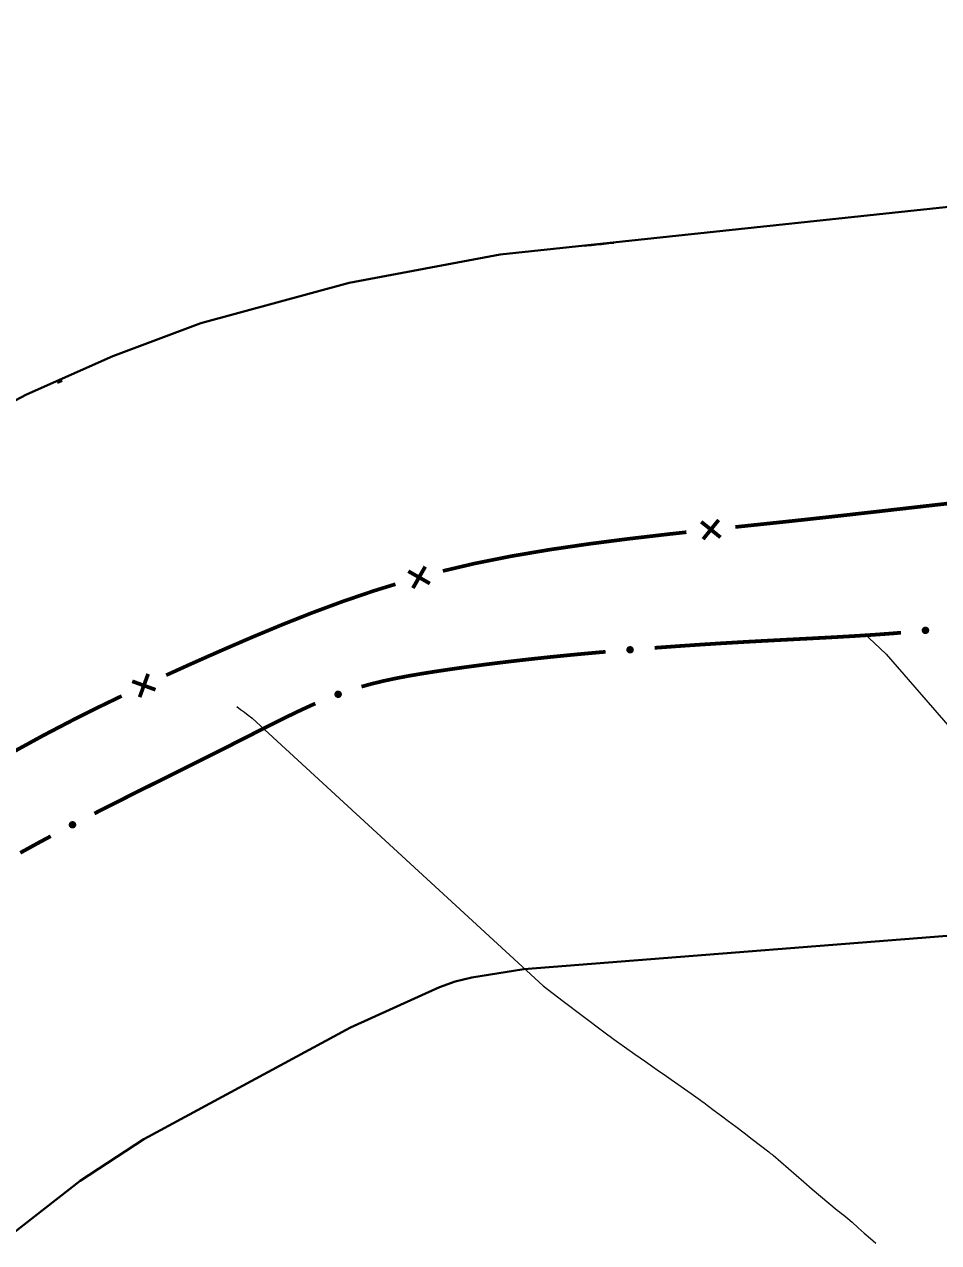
# Model space of a CAD drawing. Header units: inches. Extents: x 36473197 to 36486087, y 3899343 to 3911260.
# Drawn here: x 36483505.3 to 36483653.5, y 3903390.5 to 3903588 of the extents above; entities that cross this region are included whole.
import ezdxf

# ---------------------------------------------------------------- set-up
doc = ezdxf.new("R2010")
doc.units = ezdxf.units.IN
doc.header["$MEASUREMENT"] = 0
doc.layers.get('0').update_dxf_attribs({"lineweight": 0})
doc.layers.get('Defpoints').update_dxf_attribs({"lineweight": 0})
for name, color, linetype, lineweight, true_color in [('保护煤柱', 7, 'Continuous', 0, 0xff0042), ('断层上盘', 1, 'Continuous', 0, 0xff0000), ('断层下盘', 1, 'Continuous', 0, 0xff0000)]:
    doc.layers.add(name, color=color, linetype=linetype, lineweight=lineweight, true_color=true_color)
doc.layers.add('四盘区辅运巷', color=7, linetype='Continuous', lineweight=0)
doc.layers.add('等值线', color=7, linetype='Continuous', lineweight=0)
doc.styles.add('仿宋', font='simfang.ttf')
doc.linetypes.add('保护煤柱', pattern='A,0.0195,-0.001,[6,西北矿业高家堡煤矿2022年采掘接续图(2022.8.14).shx,S=1.015748031496063e-06,R=0,X=0,Y=0],0.0195', length=0.04)
doc.dimstyles.get("Standard").update_dxf_attribs({"dimtxt": 30, "dimasz": 20, "dimexe": 0.18, "dimexo": 0.0625, "dimgap": 0.09, "dimtad": 1, "dimdec": 0, "dimzin": 0, "dimdsep": 46, "dimtxsty": '仿宋', "dimcen": 0.09, "dimclrd": 150, "dimclre": 150, "dimadec": 0, "dimazin": 0, "dimtfac": 1, "dimtdec": 0, "dimtofl": 0, "dimtmove": 0, "dimatfit": 3, "dimfxl": 1, "dimtolj": 1, "dimtzin": 0, "dimlwd": 0, "dimarcsym": 0})

# ---------------------------------------------------------------- blocks, each defined once
blk = doc.blocks.new('lr_block_23')
at = {"color": 1, "true_color": 0xff0000, "const_width": 0.6}
for points in [[(518.6336989700794, 165.8860769900493), (518.2351857125759, 165.8516215672716), (517.8366724401712, 165.8171661449596), (517.4381591677666, 165.7827107221819), (517.0392419099808, 165.7533026314341), (516.6403218507767, 165.7239293404855), (516.2414017915726, 165.6945560495369), (515.8424817472696, 165.6651827585883), (515.4435616880655, 165.6358094681054), (515.0446416288614, 165.6064361771569), (514.6457215845585, 165.5770628862083), (514.2467746809125, 165.5480793612078), (513.8475941047072, 165.5224889926612), (513.448413528502, 165.4968986241147), (513.0492329522967, 165.4713082555681), (512.6500523760915, 165.4457178870216), (512.2508717998862, 165.4201275184751), (511.851691223681, 165.3945371499285), (511.4525106400251, 165.3689467823133), (511.0533300638199, 165.3433564137667), (510.6539972871542, 165.3202702337876), (510.2546557039022, 165.2973290691152), (509.8553141206503, 165.2743879044428), (509.4559725373983, 165.2514467393048), (509.0566309541464, 165.2285055746324), (508.6572893559933, 165.2055644090287), (508.2579477727413, 165.1826232443564), (507.8586061894894, 165.159682079684), (507.4592145159841, 165.1376451272517), (507.0597822219133, 165.1163414348848), (506.6603499352932, 165.0950377425179), (506.2609176486731, 165.0737340496853), (505.8614853620529, 165.0524303573184), (505.4620530754328, 165.0311266649514), (505.0626207813621, 165.0098229725845), (504.6631884947419, 164.9885192802176), (504.2637562081218, 164.9672155878507), (503.8642881214619, 164.9465946080163), (503.4648184031248, 164.9260045816191), (503.0653486922383, 164.9054145556875), (502.6658789813519, 164.8848245292902), (502.2664092704654, 164.8642345033586), (501.8669395595789, 164.8436444769613), (501.4674698486924, 164.8230544510297), (501.0680001303554, 164.8024644246325), (500.668531909585, 164.7818457260728), (500.2690699398518, 164.7611060249619), (499.8696079701185, 164.740366323851), (499.4701460003853, 164.7196266227402), (499.070684030652, 164.698886922095), (498.6712220609188, 164.6781472209841)], [(522.317179068923, 166.234103821218), (522.3350709378719, 166.1575278388336), (522.3722477406263, 166.0889575472102), (522.4263125136495, 166.0321684582159), (522.4928786680102, 165.9907323960215), (522.5675596222281, 165.9682211843319), (522.6461724936962, 165.9662170456722), (522.7227484732866, 165.9841089136899), (522.7913187667727, 166.0212857220322), (522.8481078594923, 166.0753504922614), (522.8895439207554, 166.1419166456908), (522.9120551273227, 166.2165976027027), (522.914059266448, 166.2952104732394), (522.8961673974991, 166.3717864556238), (522.8589905947447, 166.4403567472473), (522.8049258217216, 166.4971458362415), (522.7383596673608, 166.538581898436), (522.6636787131429, 166.5610931101255), (522.5850658416748, 166.5630972487852), (522.5084898620844, 166.5452053807676), (522.4399195685983, 166.5080285724252), (522.3831304758787, 166.4539638021961), (522.3416944146156, 166.3873976487666), (522.3191832080483, 166.3127166917548), (522.317179068923, 166.234103821218)], [(478.7106479406357, 163.4305755672976), (479.1094750165939, 163.4611855261028), (479.5084385424852, 163.4899606672116), (479.907405719161, 163.5186868663877), (480.3063728958368, 163.5474130660295), (480.705340065062, 163.5761392652057), (481.1043072417378, 163.6048654643819), (481.5032744184136, 163.633591663558), (481.9022415876389, 163.6623178627342), (482.3012087643147, 163.691044062376), (482.7001759409904, 163.7197702615522), (483.0992650687695, 163.746747105848), (483.4983589351177, 163.7736558620818), (483.8974528089166, 163.8005646192469), (484.2965466827154, 163.8274733764119), (484.6956405490637, 163.854382133577), (485.0947344228625, 163.8812908898108), (485.4938282966614, 163.9081996469758), (485.8929221630096, 163.9351084041409), (486.2920160368085, 163.962017161306), (486.6912126094103, 163.987350482028), (487.0904224812984, 164.0124795259908), (487.4896323680878, 164.0376085704193), (487.8888422548771, 164.0627376143821), (488.2880521416664, 164.0878666588105), (488.6872620284557, 164.1129957027733), (489.0864719003439, 164.1381247472018), (489.4856817871332, 164.1632537916303), (489.8848916739225, 164.1883828355931), (490.2841861397028, 164.2121189776808), (490.683503434062, 164.2354791052639), (491.0828207433224, 164.2588392323814), (491.4821380376816, 164.2821993599646), (491.8814553320408, 164.3055594870821), (492.2807726264, 164.3289196146652), (492.6800899356604, 164.3522797417827), (493.0794072300196, 164.3756398693658), (493.4787245243788, 164.3989999964833), (493.8781081587076, 164.4211846692488), (494.2775182873011, 164.4428997626528), (494.6769284233451, 164.4646148565225), (495.0763385593891, 164.4863299499266), (495.4757486879826, 164.5080450433306), (495.8751588240266, 164.5297601372004), (496.2745689600706, 164.5514752306044), (496.6739790886641, 164.5731903240085), (497.0733892247081, 164.5949054178782), (497.4728361517191, 164.6159281176515), (497.8722981214523, 164.6366678187624), (498.2717600911856, 164.6574075198732), (498.6712220609188, 164.6781472209841)], [(470.7366154491901, 162.7871863353066), (470.3381241410971, 162.7524777511135), (469.9396328479052, 162.7177691664547), (469.5411415547132, 162.6830605822615), (469.1426502615213, 162.6483519980684), (468.7441589534283, 162.6136434138753), (468.3458412438631, 162.5770061761141), (467.9475566074252, 162.5400015190244), (467.5492719635367, 162.5029968610033), (467.1509873196483, 162.4659922029823), (466.7527026832104, 162.4289875449613), (466.3544180393219, 162.3919828869402), (465.956133402884, 162.3549782289192), (465.5578487589955, 162.3179735708982), (465.1596946716309, 162.2796099679545), (464.7616495117545, 162.2401124825701), (464.3636043518782, 162.2006149962544), (463.9655591920018, 162.1611175108701), (463.5675140321255, 162.1216200254858), (463.1694688796997, 162.0821225391701), (462.7714237198234, 162.0426250537857), (462.373378559947, 162.0031275674701), (461.9754748791456, 161.9622497870587), (461.5776941776276, 161.9201723472215), (461.1799134761095, 161.87809490785), (460.7821327745914, 161.8360174684785), (460.3843520730734, 161.793940029107), (459.9865713566542, 161.7518625897355), (459.5887906551361, 161.709785150364), (459.191009953618, 161.6677077109925), (458.793464422226, 161.6234753904864), (458.395971685648, 161.5787593349814), (457.99847894907, 161.5340432794765), (457.600986212492, 161.4893272239715), (457.203493475914, 161.4446111684665), (456.8060007542372, 161.3998951129615), (456.4085080176592, 161.3551790574566), (456.0111374258995, 161.3094094805419), (455.6139581948519, 161.2619894328527), (455.2167789638042, 161.2145693851635), (454.8195997327566, 161.1671493374743), (454.4224205166101, 161.1197292893194), (454.0252412855625, 161.0723092416301), (453.6280620545149, 161.0248891939409), (453.230969324708, 160.9767655516043), (452.834131538868, 160.9265683013946), (452.4372937381268, 160.8763710516505), (452.0404559373856, 160.8261738014407), (451.6436181515455, 160.7759765516967), (451.2467803508043, 160.7257793014869), (450.8499425500631, 160.6755820517428)], [(474.4237086251378, 163.095819325652), (474.4400307759643, 163.0188934695907), (474.4757975563407, 162.9495772542432), (474.5286896899343, 162.891694420483), (474.594394557178, 162.8489057500847), (474.6685995385051, 162.8248720257543), (474.7471549883485, 162.8212606781162), (474.8240808472037, 162.837582831271), (474.8933970630169, 162.8733496074565), (474.9512798935175, 162.9262417387217), (474.9940685629845, 162.9919466068968), (475.0181022882462, 163.0661515938118), (475.0217136368155, 163.1447070403956), (475.0053914859891, 163.2216328964569), (474.9696247056127, 163.2909491118044), (474.9167325720191, 163.3488319455646), (474.8510277047753, 163.3916206159629), (474.7768227234483, 163.4156543402933), (474.6982672736049, 163.4192656879313), (474.6213414147496, 163.4029435347766), (474.5520251989365, 163.3671767585911), (474.4941423684359, 163.3142846273258), (474.4513536989689, 163.2485797591507), (474.4273199737072, 163.1743747722358), (474.4237086251378, 163.095819325652)], [(431.1836485266685, 157.1388947726227), (431.5690479129553, 157.245980352629), (431.9544472843409, 157.3530659326352), (432.3398466557264, 157.4601515126415), (432.7253440022469, 157.5668612704612), (433.1139768511057, 157.6615423406474), (433.5026096999645, 157.7562234117649), (433.8912425637245, 157.8509044819511), (434.2798754125834, 157.9455855530687), (434.6685082614422, 158.0402666241862), (435.0595514476299, 158.1244167485274), (435.4506769478321, 158.208207195159), (435.8418024629354, 158.2919976417907), (436.2329279631376, 158.3757880884223), (436.6240534633398, 158.4595785350539), (437.0166926905513, 158.5358812706545), (437.409651838243, 158.6106014638208), (437.8026109859347, 158.6853216574527), (438.1955701336265, 158.7600418510847), (438.5885292813182, 158.834762044251), (438.9821952953935, 158.905573269818), (439.376436650753, 158.9732027943246), (439.7706780061126, 159.0408323188312), (440.1649193614721, 159.1084618433379), (440.5591607168317, 159.1760913678445), (440.9534786343575, 159.2432566098869), (441.3485597670078, 159.3057938669808), (441.743640884757, 159.3683311240748), (442.1387220025063, 159.4308683811687), (442.5338031202555, 159.493405637797), (442.9288842529058, 159.5559428948909), (443.3241752237082, 159.6171156759374), (443.7197897359729, 159.6761847650632), (444.1154042482376, 159.7352538546547), (444.5110187530518, 159.7943229437806), (444.9066332653165, 159.8533920333721), (445.3022477775812, 159.9124611224979), (445.6980470865965, 159.9702589116059), (446.0941063016653, 160.0262687453069), (446.4901655167341, 160.0822785780765), (446.8862247169018, 160.1382884117775), (447.2822839319706, 160.1942982454784), (447.6783431470394, 160.2503080791794), (448.0744628161192, 160.3058785879984), (448.4709284156561, 160.3589354674332), (448.8673940002918, 160.4119923464023), (449.2638595998287, 160.465049225837), (449.6603251993656, 160.5181061048061), (450.0567907840014, 160.5711629842408), (450.4532563835382, 160.6242198632099), (450.8499425500631, 160.6755820517428)], [(427.1011049747467, 155.7925980892032), (427.1367722079158, 155.722513507586), (427.1892535090446, 155.6648098416626), (427.2553193643689, 155.6225806693546), (427.3298569172621, 155.5982464756817), (427.4077533185482, 155.594227747526), (427.4845688119531, 155.6110616358928), (427.5546533986926, 155.6467288676649), (427.6123570650816, 155.6992101687938), (427.6545862331986, 155.7652760217898), (427.6789204329252, 155.8398135765456), (427.6829391568899, 155.9177099810913), (427.6661052703857, 155.9945254754275), (427.6304380372167, 156.0646100570448), (427.5779567360878, 156.1223137229681), (427.5118908807635, 156.1645428952761), (427.4373533278704, 156.1888770889491), (427.3594569265842, 156.1928958171047), (427.2826414331794, 156.1760619287379), (427.2125568464398, 156.1403946969658), (427.1548531800508, 156.0879133958369), (427.1126240119338, 156.021847542841), (427.0882898122072, 155.9473099880852), (427.0842710882425, 155.8694135835394), (427.1011049747467, 155.7925980892032)], [(423.6779062598944, 154.3901380226016), (423.3112091869116, 154.2303467192687), (422.94451212883, 154.0705554154702), (422.5808776170015, 153.9039608640596), (422.2181344255805, 153.7353863213211), (421.8553912341595, 153.566811779514), (421.4926480427384, 153.3982372367755), (421.1299048513174, 153.2296626949683), (420.7671616598964, 153.0610881522298), (420.407077267766, 152.8869193391874), (420.0473016798496, 152.7121007801034), (419.6875261068344, 152.5372822210193), (419.327750518918, 152.3624636619352), (418.9679749310017, 152.1876451033168), (418.6081993430853, 152.0128265442327), (418.2496668770909, 151.8354853647761), (417.8918531313539, 151.6566856843419), (417.5340393930674, 151.4778860043734), (417.1762256473303, 151.2990863239393), (416.8184119090438, 151.1202866435051), (416.4605981633067, 150.9414869635366), (416.1027844250202, 150.7626872831024), (415.7459177672863, 150.582005825825), (415.3891378343105, 150.4011520734057), (415.0323579013348, 150.2202983209863), (414.6755779758096, 150.039444568567), (414.3187980428338, 149.8585908161476), (413.962018109858, 149.6777370637283), (413.6052381768823, 149.4968833113089), (413.2486194968224, 149.3157119615935), (412.8920792117715, 149.1343862195499), (412.5355389267206, 148.9530604775064), (412.1789986416698, 148.7717347354628), (411.8224583566189, 148.5904089934193), (411.465918071568, 148.4090832513757), (411.1093777865171, 148.2277575093322), (410.7528375014663, 148.0464317668229), (410.3959644809365, 147.86576206889), (410.039025247097, 147.685222920496), (409.6820860132575, 147.5046837716363), (409.325146779418, 147.3241446227767), (408.9682075455785, 147.1436054743826), (408.6112683191895, 146.963066325523), (408.25432908535, 146.7825271766633), (407.8973898515105, 146.6019880278036), (407.5402096882463, 146.4219276132062), (407.1825398281217, 146.2428402910009), (406.8248699679971, 146.0637529697269), (406.4672001004219, 145.8846656475216), (406.1095302402973, 145.7055783262476), (405.7518603801727, 145.5264910049736)], [(387.8701652288437, 136.568767296616), (388.2264101952314, 136.7506725792773), (388.582655146718, 136.9325778619386), (388.9389000982046, 137.1144831436686), (389.2951450496912, 137.2963884263299), (389.6513900160789, 137.4782937089913), (390.00837020576, 137.658749490045), (390.3655865043402, 137.8387398258783), (390.7228028029203, 138.0187301612459), (391.0800190865993, 138.1987204970792), (391.4372353851795, 138.3787108329125), (391.7944516688585, 138.5587011682801), (392.1516679674387, 138.7386915041134), (392.5088842511177, 138.918681839481), (392.8661005496979, 139.0986721753143), (393.2233168333769, 139.2786625111476), (393.5806876718998, 139.4583448241465), (393.9385216236115, 139.6371040442027), (394.2963555902243, 139.815863264259), (394.6541895419359, 139.9946224843152), (395.0120234936476, 140.1733817034401), (395.3698574602604, 140.3521409234963), (395.727691411972, 140.5309001435526), (396.0855253785849, 140.7096593636088), (396.4433593302965, 140.8884185827337), (396.8011932820082, 141.06717780279), (397.159027248621, 141.2459370228462), (397.5171023607254, 141.424212525133), (397.8752287626266, 141.6023851311766), (398.2333551645279, 141.7805577362888), (398.5914815664291, 141.9587303423323), (398.9496079832315, 142.1369029474445), (399.3077343851328, 142.315075553488), (399.665860787034, 142.4932481599972), (400.0239871889353, 142.6714207651094), (400.3821136057377, 142.8495933711529), (400.7402400076389, 143.0277659762651), (401.0983412489295, 143.2059891433455), (401.4564285650849, 143.3842403031886), (401.8145158737898, 143.562491462566), (402.1726031899452, 143.7407426219434), (402.5306905061007, 143.9189937813208), (402.8887778222561, 144.0972449406981), (403.2468651309609, 144.2754961000755), (403.6049524471164, 144.4537472594529), (403.9630397632718, 144.6319984188303), (404.3211270719767, 144.8102495782077), (404.6788507848978, 144.9892290392891), (405.036520652473, 145.1683163614944), (405.3941905125976, 145.3474036827683), (405.7518603801727, 145.5264910049736)], [(384.0482849553227, 134.5982433403842), (384.0931545570493, 134.53366223583), (384.1529976949096, 134.4836342497729), (384.2241940274835, 134.450784876477), (384.3013489842415, 134.4368165764026), (384.3790679574013, 134.4434318104759), (384.4528793916106, 134.4705587765202), (384.5174604952335, 134.5154283759184), (384.567488476634, 134.5752715091221), (384.6003378555179, 134.6464678482153), (384.6143061518669, 134.723622799851), (384.6076909154654, 134.8013417725451), (384.580563955009, 134.8751532058232), (384.5356943532825, 134.9397343103774), (384.4758512154222, 134.9897622964345), (384.4046548828483, 135.0226116697304), (384.3274999260902, 135.0365799698047), (384.2497809529305, 135.0299647357315), (384.1759695187211, 135.0028377696872), (384.1113884150982, 134.957968170289), (384.0613604336977, 134.8981250370853), (384.0285110548139, 134.8269286979921), (384.0145427584648, 134.7497737463564), (384.0211579948664, 134.6720547736622), (384.0482849553227, 134.5982433403842)], [(380.7748712897301, 132.873600017745), (380.421952933073, 132.6853219470941), (380.069034576416, 132.4970438773744), (379.7161162123084, 132.3087658076547), (379.3631978556514, 132.1204877370037), (379.0102794915438, 131.932209667284), (378.6596109122038, 131.7397826868109), (378.3092864602804, 131.5467211012729), (377.958962008357, 131.3536595166661), (377.6086375564337, 131.1605979320593), (377.2583130896091, 130.9675363474526), (376.9079886376858, 130.7744747628458), (376.5576641857624, 130.581413178239), (376.207339733839, 130.3883515936323), (375.8570152670145, 130.1952900090255)]]:
    blk.add_lwpolyline(points, dxfattribs=at)
blk = doc.blocks.new('lr_block_34_1')
at = {"color": 1, "true_color": 0xff0000, "const_width": 0.5940594059405941}
for points in [[(300.5314305275679, 108.2145632640459), (299.0097777396441, 109.5120087512769)], [(300.5314966067672, 108.2137425206602), (301.825982786715, 109.7379136169329)], [(304.5182820037007, 108.5386151033454), (304.9169605448842, 108.5711023616605), (305.3156390786171, 108.6035896199755), (305.7143176198006, 108.636076877825), (306.112996160984, 108.66856413614), (306.5116747021675, 108.7010513944551), (306.9103532359004, 108.7335386527702), (307.3090235665441, 108.7661243677139), (307.7075729891658, 108.8001590762287), (308.1061223968863, 108.8341937847435), (308.5046718195081, 108.8682284932584), (308.9032212421298, 108.9022632008418), (309.3017706498504, 108.9362979093567), (309.7003200724721, 108.9703326178715), (310.0988694950938, 109.0043673263863), (310.4974189177155, 109.0384020349011), (310.8959683254361, 109.0724367434159), (311.2945177480578, 109.1064714519307), (311.6930671706796, 109.1405061595142), (312.0916165933013, 109.174540868029), (312.4901660010219, 109.2085755765438), (312.8887154236436, 109.2426102850586), (313.2872648462653, 109.2766449935734), (313.6857774183154, 109.3110968191177), (314.0841221436858, 109.3474488928914), (314.4824668839574, 109.3838009666651), (314.8808116093278, 109.4201530404389), (315.2791563495994, 109.4565051142126), (315.6775010749698, 109.4928571879864), (316.0758458152413, 109.5292092617601), (316.4741905406117, 109.5655613355339), (316.8725352808833, 109.6019134097733), (317.2708800062537, 109.638265483547), (317.6692247465253, 109.6746175573207), (318.0675694718957, 109.7109696320258), (318.4659142121673, 109.7473217057995), (318.8642589524388, 109.7836737795733), (319.2626036778092, 109.820025853347), (319.6609484180808, 109.8563779271208), (320.059218429029, 109.8935186252929), (320.4573019221425, 109.9326277524233), (320.8553854301572, 109.9717368795536), (321.2534689381719, 110.0108460062183), (321.6515524461865, 110.0499551333487), (322.0496359467506, 110.0890642604791), (322.4477194473147, 110.1281733871438), (322.8458029553294, 110.1672825142741), (323.2438864633441, 110.2063916414045), (323.6419699639082, 110.2455007685348), (324.0400534644723, 110.2846098951995), (324.438136972487, 110.3237190223299)], [(296.5440213680267, 107.8974383655004), (296.1452804505825, 107.8657258753665), (295.7465395405889, 107.8340133856982), (295.3477986231446, 107.8023008955643), (294.9490577057004, 107.7705884054303), (294.5503167808056, 107.7388760573231), (294.1515758037567, 107.707164330408), (293.7528348267078, 107.6754526030272), (293.354093849659, 107.6437408761121), (292.9553528726101, 107.612029149197), (292.5566118955612, 107.580317422282), (292.1578709185123, 107.5486056953669), (291.7591299414635, 107.5168939684518), (291.3603889644146, 107.4851822415367), (290.9616479873657, 107.4534705141559), (290.5629070103168, 107.4217587872408), (290.1641660407186, 107.3900470603257), (289.7654250636697, 107.3583353334107), (289.3666840866208, 107.3266236064956), (288.9679431095719, 107.2949118791148), (288.5692021325231, 107.2632001521997), (288.1704805642366, 107.2312473729253), (287.7718018367887, 107.1987623986788), (287.3731231093407, 107.1662774244323), (286.9744443818927, 107.1337924501859), (286.5757656544447, 107.1013074754737), (286.1770869344473, 107.0688225012273), (285.7784082069993, 107.0363375269808), (285.3797294795513, 107.0038525527343), (284.9810507521033, 106.9713675784878), (284.5823720246553, 106.9388826037757), (284.1836933046579, 106.9063976295292), (283.7850145772099, 106.8739126552828), (283.386335849762, 106.8414276810363), (282.987657122314, 106.8089427063242), (282.588978394866, 106.7764577320777), (282.1902996748686, 106.7439727578312), (281.7916770204902, 106.7108156359755), (281.3931272849441, 106.6767847188748), (280.9945775344968, 106.6427538013086), (280.5960277989507, 106.608722884208), (280.1974780634046, 106.5746919671074), (279.7989283129573, 106.5406610500067), (279.4003785774112, 106.5066301329061), (279.0018288269639, 106.4725992153399), (278.6032790914178, 106.4385682982393), (278.2047293558717, 106.4045373811387), (277.8061796054244, 106.370506464038), (277.4076298698783, 106.3364755469374), (277.0090801343322, 106.3024446293712), (276.6105303838849, 106.2684137122706)], [(300.5314305275679, 108.2145632640459), (299.2339850440621, 106.6929104761221)], [(300.5314966142178, 108.2137425211258), (302.0556677058339, 106.919256341178)], [(252.7289251610637, 103.893344707787), (251.1695924848318, 105.1452526953071)], [(252.7289251685143, 103.893344709184), (253.980833157897, 105.4526773844846)], [(256.7052584961057, 104.3278177948669), (257.1030837520957, 104.3694718061015), (257.5009090229869, 104.4111258164048), (257.8987342938781, 104.4527798276395), (258.2965595647693, 104.4944338388741), (258.6943848207593, 104.5360878501087), (259.0922100916505, 104.5777418613434), (259.4900353625417, 104.6193958716467), (259.8878606334329, 104.6610498828813), (260.2856858894229, 104.702703894116), (260.6835111603141, 104.7443579053506), (261.0813364312053, 104.7860119156539), (261.4791617020965, 104.8276659268886), (261.8769869580865, 104.8693199385889), (262.2748122289777, 104.9109739498235), (262.6726374998689, 104.9526279610582), (263.0705258920789, 104.993660599459), (263.4686007127166, 105.0328579754569), (263.8666755333543, 105.0720553505234), (264.264750353992, 105.11125272559), (264.6628251895308, 105.1504501015879), (265.0609000101686, 105.1896474766545), (265.4589748308063, 105.2288448517211), (265.857049651444, 105.268042227719), (266.2551244869828, 105.3072396027856), (266.6531993076205, 105.3464369778521), (267.0512741282582, 105.3856343529187), (267.4493489488959, 105.4248317289166), (267.8474237844348, 105.4640291039832), (268.2454986050725, 105.5032264790498), (268.6435734257102, 105.5424238550477), (269.0416482463479, 105.5816212301143), (269.4398156926036, 105.6198422815651), (269.8381608948112, 105.6561890803277), (270.2365061119199, 105.6925358790904), (270.6348513290286, 105.7288826778531), (271.0331965461373, 105.7652294770814), (271.4315417632461, 105.8015762758441), (271.8298869803548, 105.8379230746068), (272.2282321974635, 105.8742698733695), (272.6265774145722, 105.9106166721322), (273.0249226167798, 105.9469634708948), (273.4232678338885, 105.9833102696575), (273.8216130509973, 106.0196570684202), (274.219958268106, 106.0560038671829), (274.6183034852147, 106.0923506659456), (275.0166487023234, 106.1286974647082), (275.4149939194322, 106.1650442639366), (275.8134308978915, 106.2003518780693), (276.2119806483388, 106.2343827951699), (276.6105303838849, 106.2684137122706)], [(248.7531385272741, 103.4539291202091), (248.3556423187256, 103.4092439161614), (247.9581461176276, 103.3645587121136), (247.5606499165297, 103.3198735085316), (247.1631537079811, 103.2751883044839), (246.7656575068831, 103.2305031009018), (246.3681612983346, 103.1858178968541), (245.9706650972366, 103.1411326932721), (245.5731688961387, 103.0964474892244), (245.1756726875901, 103.0517622856423), (244.7781764864922, 103.0070770815946), (244.3806802779436, 102.9623918780126), (243.9831840768456, 102.9177066739649), (243.585737682879, 102.8725812360644), (243.1883071139455, 102.8273160392419), (242.790876545012, 102.7820508414879), (242.3934459611773, 102.7367856446654), (241.9960153922439, 102.6915204478428), (241.5985848084092, 102.6462552510202), (241.2011542394757, 102.6009900532663), (240.8037236556411, 102.5557248564437), (240.4062930867076, 102.5104596596211), (240.0088625177741, 102.4651944627985), (239.6114319339395, 102.4199292650446), (239.214001365006, 102.374664068222), (238.8165707811713, 102.3293988713995), (238.4191402122378, 102.2841336745769), (238.0217096284032, 102.238868476823), (237.6242790594697, 102.1936032800004), (237.2268460467458, 102.1483594700694), (236.8294115737081, 102.103128620889), (236.4319770857692, 102.0578977721743), (236.0345425978303, 102.012666922994), (235.6371081098914, 101.9674360738136), (235.2396736219525, 101.9222052250989), (234.8422391340137, 101.8769743759185), (234.4448046460748, 101.8317435267381), (234.0473701730371, 101.7865126775578), (233.6499356850982, 101.7412818283774), (233.2525011971593, 101.696050979197), (232.8550667092204, 101.6508201304823), (232.4576322212815, 101.6055892813019), (232.0601977333426, 101.5603584325872), (231.6627632454038, 101.5151275834069), (231.265328772366, 101.4698967342265), (230.8678662404418, 101.4249140648171), (230.4703596904874, 101.3803208759055), (230.0728531554341, 101.3357276874594), (229.6753466203809, 101.2911344985478), (229.2778400853276, 101.2465413096361), (228.8803335502744, 101.2019481207244)], [(252.7289251685143, 103.8933447082527), (251.4770171791315, 102.3340120329522)], [(252.7289251759648, 103.8933447096497), (254.2882578521967, 102.6414367221296)], [(208.9961453974247, 99.05342730833218), (209.3939580023289, 99.09520214376971), (209.7917705997825, 99.13697697827592), (210.1895831972361, 99.17875181278214), (210.5873957946897, 99.22052664821967), (210.9852083921432, 99.26230148272589), (211.3830203637481, 99.30408223578706), (211.7808159962296, 99.34601836465299), (212.1786116138101, 99.38795449305326), (212.5764072462916, 99.42989062191918), (212.9742028787732, 99.47182675031945), (213.3719984963536, 99.51376287871972), (213.7697941288352, 99.55569900758564), (214.1675897613168, 99.59763513598591), (214.5653853788972, 99.63957126485184), (214.9631810113788, 99.6815073932521), (215.3609766438603, 99.72344352165237), (215.7587722614408, 99.7653796505183), (216.1565678939223, 99.80731577891856), (216.5543635264039, 99.84925190778449), (216.9521591439843, 99.89118803618476), (217.3499547764659, 99.93312416505069), (217.7477504089475, 99.97506029345095), (218.1454795747995, 100.0176161141135), (218.5431218445301, 100.0609823144041), (218.9407641142607, 100.1043485151604), (219.3384063765407, 100.147714715451), (219.7360486462712, 100.1910809157416), (220.1336909160018, 100.2344471164979), (220.5313331782818, 100.2778133167885), (220.9289754480124, 100.3211795170791), (221.3266177102923, 100.3645457178354), (221.7242599800229, 100.407911918126), (222.1219022497535, 100.4512781184167), (222.5195445120335, 100.4946443187073), (222.917186781764, 100.5380105194636), (223.3148290514946, 100.5813767197542), (223.7124713137746, 100.6247429200448), (224.1101135835052, 100.6681091208011), (224.5077558457851, 100.7114753210917), (224.9052681699395, 100.7560162334703), (225.3027747049928, 100.8006094219163), (225.700281240046, 100.845202610828), (226.0977877750993, 100.8897957997397), (226.4952943250537, 100.9343889881857), (226.8928008601069, 100.9789821770974), (227.2903073951602, 101.023575366009), (227.6878139302135, 101.068168554455), (228.0853204652667, 101.1127617433667), (228.4828270152211, 101.1573549322784), (228.8803335502744, 101.2019481207244)], [(205.0179110988975, 98.63669246900827), (203.4593472406268, 99.88955746591091)], [(205.0179110988975, 98.63669246947393), (203.7650461047888, 97.07812861120328)], [(205.0180194228888, 98.63567896047607), (206.2766129150987, 100.1896205362864)], [(205.0180194154382, 98.63567896094173), (206.5719609931111, 97.37708546873182)], [(201.0413497760892, 98.20430369768292), (200.6436936482787, 98.16106482129544), (200.2460375204682, 98.11782594397664), (199.8483813926578, 98.07458706665784), (199.4507252499461, 98.03134818933904), (199.0530691221356, 97.98810931295156), (198.6554129943252, 97.94487043563277), (198.2577568516135, 97.90163155831397), (197.860344953835, 97.85622587194666), (197.463040985167, 97.80986258061603), (197.065737016499, 97.76349928928539), (196.6684330478311, 97.71713599795476), (196.2711290642619, 97.67077270708978), (195.8738250955939, 97.62440941575915), (195.4765211269259, 97.57804612442851), (195.079217158258, 97.53168283309788), (194.68191318959, 97.48531954176724), (194.284609220922, 97.43895625090227), (193.8873052373528, 97.39259295957163), (193.4900012686849, 97.346229668241), (193.0926973000169, 97.29986637691036), (192.6953933313489, 97.25350308557972), (192.2980893626809, 97.20713979471475), (191.9007853940129, 97.16077650338411), (191.5036092922091, 97.11337288795039), (191.1069044694304, 97.06213539792225), (190.7101996466517, 97.01089790742844), (190.3134948089719, 96.9596604174003), (189.9167899861932, 96.90842292737216), (189.5200851634145, 96.85718543687835), (189.1233803406358, 96.80594794685021), (188.7266755029559, 96.75471045682207), (188.3299706801772, 96.70347296679392), (187.9332658573985, 96.65223547630012), (187.5365610346198, 96.60099798627198), (187.1398561969399, 96.54976049624383), (186.7431513741612, 96.49852300621569), (186.3464465513825, 96.44728551572189), (185.9497417286038, 96.39604802569374), (185.553036890924, 96.3448105356656), (185.1563320681453, 96.2935730451718), (184.7605222091079, 96.23584351316094), (184.364750944078, 96.17783399205655), (183.9689796790481, 96.11982447095215), (183.5732084140182, 96.06181494984776), (183.1774371340871, 96.00380542874336), (182.7816658690572, 95.94579590763897), (182.3858946040273, 95.88778638653457), (181.9901233389974, 95.82977686449885), (181.5943520739675, 95.77176734339446), (181.1985808089375, 95.71375782229006)], [(161.5703252777457, 91.92032933188602), (161.9596847966313, 92.01197633240372), (162.3490443006158, 92.10362333338708), (162.7384038046002, 92.19527033390477), (163.1277633234859, 92.28691733488813), (163.5171228274703, 92.37856433540583), (163.9064823314548, 92.47021133592352), (164.2958418503404, 92.56185833690688), (164.6852013543248, 92.65350533742458), (165.0745608583093, 92.74515233794227), (165.4639203771949, 92.83679933892563), (165.8532798811793, 92.92844633944333), (166.2426394000649, 93.02009333996102), (166.6319989040494, 93.11174034094438), (167.0230871066451, 93.19543066387996), (167.4153733327985, 93.27360687823966), (167.8076595440507, 93.35178309166804), (168.1999457702041, 93.42995930602774), (168.5922319963574, 93.50813552038744), (168.9845182076097, 93.58631173474714), (169.376804433763, 93.66448794910684), (169.7690906599164, 93.74266416346654), (170.1613768711686, 93.82084037782624), (170.553663097322, 93.89901659218594), (170.9459493234754, 93.97719280654564), (171.3382355347276, 94.05536902090535), (171.7305217608809, 94.13354523526505), (172.1228079870343, 94.21172144962475), (172.5150941982865, 94.28989766398445), (172.9084730967879, 94.36214874638245), (173.3028400912881, 94.42904176888987), (173.6972070857882, 94.49593479232863), (174.0915740653872, 94.56282781483606), (174.4859410598874, 94.6297208382748), (174.8803080543876, 94.69661386078224), (175.2746750488877, 94.76350688422099), (175.6690420284867, 94.83039990672842), (176.0634090229869, 94.89729293016717), (176.457776017487, 94.9641859526746), (176.8521430119872, 95.03107897611335), (177.2465100064874, 95.09797199862078), (177.6408769860864, 95.16486502205953), (178.0352439805865, 95.23175804456696), (178.4296109750867, 95.29865106707439), (178.8239817768335, 95.36551996925846), (179.2197244688869, 95.42371021676809), (179.6154957339168, 95.48171973787248), (180.0112670138478, 95.53972925897688), (180.4070382788777, 95.59773878008127), (180.8028095439076, 95.65574830118567), (181.1985808089375, 95.71375782229006)], [(157.7070111781359, 90.88453854201362), (158.6997651308775, 92.6204047780484)], [(157.7070111706853, 90.8845385434106), (155.9711449369788, 91.87729249615222)], [(157.7070111781359, 90.88453854387626), (156.7142572253942, 89.14867230784148)], [(157.7070111855865, 90.88453854247928), (159.4428774192929, 89.89178458973765)], [(153.8649825975299, 89.77344478247687), (153.4826907142997, 89.65574637753889), (153.1003988310695, 89.5380479726009), (152.7181069478393, 89.42034956766292), (152.3358150646091, 89.3026511631906), (151.9535231813788, 89.18495275825262), (151.5712312832475, 89.06725435331464), (151.1889394000173, 88.949555947911), (150.8066475167871, 88.83185754297301), (150.4244402647018, 88.71389823406935), (150.0458371564746, 88.58482817793265), (149.6672497615218, 88.45570968883112), (149.288662366569, 88.32659119926393), (148.9100749716163, 88.1974727101624), (148.5314875766635, 88.06835422059521), (148.1529001817107, 87.93923573149368), (147.7743127867579, 87.81011724192649), (147.3957253918052, 87.68099875282496), (147.0171379968524, 87.55188026372343), (146.6385506018996, 87.42276177415624), (146.2599632069468, 87.29364328505471), (145.8813758119941, 87.16452479548752), (145.5027884170413, 87.035406306386), (145.1260725185275, 86.90102959237993), (144.751040302217, 86.76192230870947), (144.3760080859065, 86.62281502503902), (144.000975869596, 86.48370774136856), (143.6259436532855, 86.3446004576981), (143.2509114220738, 86.20549317449331), (142.8758792057633, 86.06638589082286), (142.5008469894528, 85.9272786071524), (142.1258147731423, 85.78817132348195), (141.7507825568318, 85.64906403981149), (141.3757503405213, 85.50995675614104), (141.0007181242108, 85.37084947247058), (140.6256859079003, 85.23174218926579), (140.2512979134917, 85.09095592983067), (139.8794699981809, 84.9434974482283), (139.50764208287, 84.79603896662593), (139.1358141675591, 84.64858048409224), (138.7639862671494, 84.50112200248986), (138.3921583518386, 84.35366351995617), (138.0203304365277, 84.2062050383538), (137.6485025212169, 84.05874655675143), (137.2766746208072, 83.91128807421774), (136.9048467054963, 83.76382959261537), (136.5330187901855, 83.616371111013), (136.1611908748746, 83.4689126284793), (135.7893629595637, 83.32145414687693), (135.417535059154, 83.17399566434324), (135.04826759547, 83.02024419931695)], [(116.7166991084814, 75.02617986220866), (117.0809525772929, 75.19146569445729), (117.445206053555, 75.35675152624026), (117.8094595298171, 75.52203735802323), (118.1737130060792, 75.6873231898062), (118.5379664748907, 75.85260902158916), (118.9022199511528, 76.01789485383779), (119.2664734274149, 76.18318068562075), (119.630726903677, 76.34846651740372), (119.9949803724885, 76.51375234918669), (120.3592338487506, 76.67903818096966), (120.7235491797328, 76.84418603451923), (121.0892946496606, 77.00614360766485), (121.4550401046872, 77.1681011817418), (121.820785574615, 77.33005875581875), (122.1865310296416, 77.4920163298957), (122.5522764995694, 77.65397390397266), (122.9180219694972, 77.8159314780496), (123.2837674245238, 77.97788905212656), (123.6495128944516, 78.13984662527218), (124.0152583494782, 78.3018041998148), (124.381003819406, 78.46376177389175), (124.7467492744327, 78.6257193479687), (125.1124947443604, 78.78767692204565), (125.4782402142882, 78.9496344961226), (125.8448327332735, 79.10965624824166), (126.211987324059, 79.26839347090572), (126.5791419148445, 79.4271306945011), (126.94629650563, 79.58586791809648), (127.3134510964155, 79.74460514169186), (127.680605687201, 79.90334236528724), (128.0477602779865, 80.06207958888263), (128.414914868772, 80.22081681154668), (128.7820694595575, 80.37955403514206), (129.149224050343, 80.53829125873744), (129.5163786411285, 80.69702848233283), (129.883533231914, 80.8557657059282), (130.2506878226995, 81.01450292952359), (130.6184100434184, 81.17190384119749), (130.9875648394227, 81.3259322042577), (131.356719635427, 81.47996056778356), (131.7258744314313, 81.63398893084377), (132.0950292274356, 81.78801729390398), (132.4641840234399, 81.94204565696418), (132.8333388194442, 82.09607402002439), (133.2024936154485, 82.25010238355026), (133.5716484114528, 82.40413074661046), (133.9408032074571, 82.55815910967067), (134.3099580034614, 82.71218747273088), (134.6791127994657, 82.86621583625674), (135.04826759547, 83.02024419931695)], [(113.0874886885285, 73.34436965640634), (113.7708023637533, 75.2236978393048)], [(113.087488681078, 73.34436965594068), (111.2081604972482, 74.02768333209679)], [(113.0874886736274, 73.34436965594068), (112.4041749984026, 71.46504147304222)], [(113.087488681078, 73.34436965640634), (114.9668168649077, 72.66105598025024)], [(109.471349298954, 71.63470917800441), (109.1110207661986, 71.46103318082169), (108.7506922408938, 71.28735718363896), (108.390363715589, 71.11368118738756), (108.0300351828337, 70.94000519020483), (107.6697066575289, 70.7663291930221), (107.3093781247735, 70.5926531967707), (106.9490495994687, 70.41897719958797), (106.5887210741639, 70.24530120240524), (106.2283925414085, 70.07162520615384), (105.8697083443403, 69.89460029127076), (105.5119488090277, 69.71569217788056), (105.154189273715, 69.53678406355903), (104.7964297384024, 69.35787595016882), (104.4386701956391, 69.17896783677861), (104.0809106603265, 69.00005972245708), (103.7231511250138, 68.82115160906687), (103.3653915822506, 68.64224349567667), (103.0076320469379, 68.46333538135514), (102.6498725116253, 68.28442726796493), (102.2921129763126, 68.10551915457472), (101.9343534335494, 67.92661104025319), (101.5765938982368, 67.74770292686298), (101.2203873321414, 67.56575453048572), (100.8657345697284, 67.38076419802383), (100.5110818222165, 67.19577386556193), (100.1564290598035, 67.01078353310004), (99.80177631229162, 66.82579320063815), (99.4471235498786, 66.64080286817625), (99.09247080236673, 66.45581253571436), (98.73781803995371, 66.27082220325246), (98.38316529244184, 66.08583187079057), (98.02851253002882, 65.90084153832868), (97.67385978251696, 65.71585120586678), (97.31920702010393, 65.53086087340489), (96.96455427259207, 65.345870540943), (96.61238988488913, 65.15622445149347), (96.26153010874987, 64.96413744520396), (95.91067033261061, 64.77205044031143), (95.55981055647135, 64.5799634354189), (95.20895078033209, 64.38787643052638), (94.85809100419283, 64.19578942470253), (94.50723122805357, 64.00370241981), (94.15637145191431, 63.81161541491747), (93.80551167577505, 63.61952841002494), (93.45465189963579, 63.42744140420109), (93.10379212349653, 63.23535439930856), (92.75293234735727, 63.04326739441603), (92.40298441797495, 62.8495610607788), (92.05681244283915, 62.6491490630433), (91.7106404826045, 62.4487370653078)], [(74.93957380205393, 51.57491997536272), (75.26302029937506, 51.81025455985218), (75.58646678179502, 52.04558914341033), (75.90991327911615, 52.28092372789979), (76.23335977643728, 52.51625831238925), (76.55680625885725, 52.75159289687872), (76.88025275617838, 52.98692748136818), (77.20370898395777, 53.22224835725501), (77.53237729519606, 53.45022818818688), (77.8611955717206, 53.67799680866301), (78.19001383334398, 53.90576542913914), (78.51883210986853, 54.13353405054659), (78.84765038639307, 54.36130267102271), (79.17646864801645, 54.58907129149884), (79.505286924541, 54.81683991197497), (79.83410520106554, 55.04460853245109), (80.16292346268892, 55.27237715385854), (80.49174173921347, 55.50014577433467), (80.82232118397951, 55.72530040983111), (81.1569102704525, 55.94450384378433), (81.4914993494749, 56.16370727773756), (81.8260884359479, 56.38291071075946), (82.16067752242088, 56.60211414471269), (82.49526660144329, 56.82131757866591), (82.82985568791628, 57.04052101261914), (83.16444476693869, 57.25972444657236), (83.49903385341167, 57.47892788052559), (83.83362293988466, 57.69813131447881), (84.16821201890707, 57.91733474750072), (84.5044512078166, 58.13394204340875), (84.84495999664068, 58.34383192658424), (85.18546880036592, 58.55372180975974), (85.52597758919, 58.76361169293523), (85.86648637801409, 58.97350157611072), (86.20699516683817, 59.18339145882055), (86.54750395566225, 59.39328134199604), (86.88801274448633, 59.60317122517154), (87.22852154821157, 59.81306110834703), (87.56903033703566, 60.02295099152252), (87.90953912585974, 60.23284087469801), (88.25004791468382, 60.44273075787351), (88.59509278088808, 60.64502908382565), (88.94126474112272, 60.84544108156115), (89.28743671625853, 61.04585307929665), (89.63360867649317, 61.24626507703215), (89.97978065162897, 61.44667707569897), (90.32595261186361, 61.64708907343447), (90.67212457209826, 61.84750107116997), (91.01829654723406, 62.04791306890547), (91.3644685074687, 62.2483250675723), (91.7106404826045, 62.4487370653078)], [(71.736347399652, 49.179519824218), (72.00870952010155, 51.16058289119974)], [(71.736347399652, 49.17951982328668), (69.75528433173895, 49.45188194327056)], [(71.736347399652, 49.17951982375234), (71.46398527920246, 47.19845675677061)], [(71.736347399652, 49.17951982468367), (73.71741046756506, 48.90715770469978)], [(68.57351702451706, 46.73092843079939), (68.25861056894064, 46.48428308591247), (67.94370411336422, 46.2376377414912), (67.62879766523838, 45.99099239660427), (67.31462881714106, 45.74341594194993), (67.0024666711688, 45.49330637836829), (66.69030452519655, 45.2431968152523), (66.3781423792243, 44.99308725167066), (66.06598022580147, 44.74297768808901), (65.75381807982922, 44.49286812450737), (65.44165593385696, 44.24275856092572), (65.12949378788471, 43.99264899734408), (64.81733163446188, 43.74253943376243), (64.50516948848963, 43.49242987018079), (64.1932327374816, 43.2420407589525), (63.88261603564024, 42.99001443246379), (63.57199934870005, 42.73798810550943), (63.26138266175985, 42.48596177902073), (62.9507659599185, 42.23393545253202), (62.64014927297831, 41.98190912557766), (62.32953257113695, 41.72988279908895), (62.01891588419676, 41.47785647213459), (61.7082991823554, 41.22583014564589), (61.39768249541521, 40.97380381915718), (61.08706579357386, 40.72177749220282), (60.77678995579481, 40.4693316873163), (60.46653231233358, 40.21686347061768), (60.15627468377352, 39.96439525391906), (59.84601705521345, 39.71192703675479), (59.53575941175222, 39.45945882005617), (59.22550178319216, 39.20699060335755), (58.91524415463209, 38.95452238619328), (58.60498651117086, 38.70205416949466), (58.2947288826108, 38.44958595279604), (57.98447123914957, 38.19711773563176), (57.67385264486074, 37.94509417423978), (57.3630009368062, 37.69335778756067), (57.0521492138505, 37.44162140088156), (56.74129749089479, 37.18988501420245), (56.43044576793909, 36.93814862752333), (56.11959404498339, 36.68641224084422), (55.80874233692884, 36.43467585416511), (55.49789061397314, 36.18293946748599), (55.18703889101744, 35.93120308080688), (54.87618716806173, 35.67946669412777), (54.56520798057318, 35.42788863927126), (54.25291653722525, 35.1779405339621), (53.9406251013279, 34.9279924291186), (53.62833365797997, 34.67804432380944), (53.31604221463203, 34.42809621850029), (53.0037507712841, 34.17814811319113)], [(37.07373135536909, 22.09055717475712), (37.39859782904387, 22.32392764464021), (37.72346428781748, 22.55729811359197), (38.04833076149225, 22.79066858254373), (38.37319723516703, 23.02403905149549), (38.6980637088418, 23.25740952137858), (39.02293018251657, 23.49077999033034), (39.34779665619135, 23.7241504592821), (39.67266311496496, 23.95752092823386), (39.99752958863974, 24.19089139811695), (40.32239606231451, 24.42426186706871), (40.64635951071978, 24.65886731399223), (40.9672501757741, 24.89767515705898), (41.28814084082842, 25.13648300012574), (41.60903149098158, 25.37529084319249), (41.9299221560359, 25.61409868625924), (42.25081280618906, 25.85290652932599), (42.57170347124338, 26.09171437192708), (42.89259412139654, 26.33052221499383), (43.21348478645086, 26.56933005759493), (43.53437543660402, 26.80813790066168), (43.85526610165834, 27.04694574372843), (44.1761567518115, 27.28575358632952), (44.49438374489546, 27.52808709954843), (44.81178601831198, 27.77151224436238), (45.1291882917285, 28.014937389642), (45.44659055024385, 28.25836253445596), (45.76399282366037, 28.50178767973557), (46.08139508217573, 28.74521282454953), (46.39879735559225, 28.98863796982914), (46.71619961410761, 29.2320631146431), (47.03360188752413, 29.47548825992271), (47.35100414603949, 29.71891340473667), (47.66840641945601, 29.96233854955062), (47.98414717614651, 30.20790383266285), (48.29865095019341, 30.45506243593991), (48.6131547242403, 30.70222103968263), (48.92765850573778, 30.94937964342535), (49.24216227978468, 31.19653824716806), (49.55666605383158, 31.44369685091078), (49.87116982787848, 31.6908554546535), (50.18567360192537, 31.93801405839622), (50.50017738342285, 32.18517266213894), (50.81468115746975, 32.43233126588166), (51.12918493151665, 32.67948986962438), (51.44229356944561, 32.92840758664533), (51.75458501279354, 33.17835569195449), (52.06687644869089, 33.42830379726365), (52.37916789203882, 33.67825190257281), (52.69145933538675, 33.92820000788197), (53.0037507712841, 34.17814811319113)], [(33.78580420464277, 19.8126143310219), (34.14652769267559, 21.77950796484947)], [(33.78580420464277, 19.81261432962492), (31.81891056895256, 20.17333781579509)], [(33.78580420464277, 19.81261433055624), (33.42508071660995, 17.84572069672868)], [(33.78580420464277, 19.81261433195323), (35.75269784033298, 19.45189084578305)], [(30.46261987835169, 17.58661253098398), (30.12892251461744, 17.36605400172994), (29.79522513598204, 17.14549547247589), (29.46152777224779, 16.92493694322184), (29.12783039361238, 16.70437841396779), (28.79413302987814, 16.48381988471374), (28.4584474414587, 16.26633007079363), (28.12077365070581, 16.05190895590931), (27.78309986740351, 15.83748784102499), (27.4454260841012, 15.62306672614068), (27.10775229334831, 15.40864561125636), (26.77007851004601, 15.19422449637204), (26.4324047267437, 14.97980338148773), (26.09473093599081, 14.76538226660341), (25.7570571526885, 14.55096115171909), (25.4193833693862, 14.33654003683478), (25.08170957863331, 14.12211892195046), (24.744035795331, 13.90769780706614), (24.40636201202869, 13.69327669218183), (24.06553693860769, 13.48391068726778), (23.72434369474649, 13.27513527218252), (23.38315046578646, 13.06635985802859), (23.04195722192526, 12.85758444294333), (22.70076397806406, 12.64880902785808), (22.35957074910402, 12.44003361370414), (22.01837750524282, 12.23125819861889), (21.67718426138163, 12.02248278353363), (21.33599103242159, 11.8137073693797), (20.99479778856039, 11.60493195429444), (20.65360454469919, 11.39615653920919), (20.31241131573915, 11.18738112505525), (19.97032782435417, 10.9800865650177), (19.62590233236551, 10.77668774779886), (19.28147684037685, 10.57328893151134), (18.93705134093761, 10.3698901142925), (18.59262584894896, 10.16649129707366), (18.2482003569603, 9.963092479854822), (17.90377486497164, 9.759693663567305), (17.5593493655324, 9.556294846348464), (17.21492387354374, 9.352896029129624), (16.87049838155508, 9.149497211910784), (16.52607288211584, 8.946098394691944), (16.18164739012718, 8.742699578404427), (15.83722189813852, 8.539300761185586), (15.49028719216585, 8.340226496569812), (15.14277552813292, 8.142146605998278), (14.79526386409998, 7.94406671449542), (14.44775220006704, 7.745986822992563), (14.10024053603411, 7.547906931489706), (13.75272887200117, 7.34982704045251), (13.40521720796824, 7.151747148949653)], [(0, 0), (0.3537529855966568, 0.1780473017133772), (0.7110495939850807, 0.357878144364804), (1.068346209824085, 0.5377089870162308), (1.425642818212509, 0.7175398296676576), (1.782939426600933, 0.8973706723190844), (2.140236034989357, 1.077201514970511), (2.497532650828362, 1.257032357621938), (2.854829259216785, 1.436863200273365), (3.212125867605209, 1.616694042924792), (3.569422475993633, 1.796524885576218), (3.923583529889584, 1.982439797837287), (4.277370102703571, 2.169081344734877), (4.631156660616398, 2.355722891632468), (4.984943218529224, 2.542364438530058), (5.338729791343212, 2.729005985427648), (5.692516349256039, 2.915647532325238), (6.046302922070026, 3.102289078291506), (6.400089479982853, 3.288930625189096), (6.753876052796841, 3.475572172086686), (7.107662610709667, 3.662213718984276), (7.461449183523655, 3.848855265881866), (7.812209703028202, 4.041117270011455), (8.16279399394989, 4.233706612605602), (8.513378284871578, 4.426295956131071), (8.863962575793266, 4.618885298725218), (9.214546866714954, 4.811474641319364), (9.565131157636642, 5.004063984844834), (9.91571544855833, 5.19665332743898), (10.26629973948002, 5.389242670033127), (10.61688403040171, 5.581832012627274), (10.96746832132339, 5.774421356152743), (11.31805261224508, 5.96701069874689), (11.66765888780355, 6.161347693298012), (12.01517055183649, 6.359427583869547), (12.36268221586943, 6.557507475372404), (12.71019387990236, 6.755587366875261), (13.0577055439353, 6.953667257446796), (13.40521720796824, 7.151747148949653)]]:
    blk.add_lwpolyline(points, dxfattribs=at)
blk = doc.blocks.new('*D205')
at = {"layer": 'Defpoints', "color": 0, "transparency": 16777216}
for p in [(36485936.08642913, 3904772.871068165), (36482207.75390308, 3899448.442783011), (36482358.82826972, 3899342.655749205)]:
    blk.add_point(p, dxfattribs=at)
at = {"layer": '四盘区辅运巷', "color": 150, "lineweight": -2, "transparency": 16777216}
for p, q in [((36485936.13762555, 3904772.835218804), (36486087.30824145, 3904666.980788233)), ((36482207.80509949, 3899448.406933654), (36482358.97571541, 3899342.55250307))]:
    blk.add_line(p, q, dxfattribs=at)
at = {"layer": '四盘区辅运巷', "color": 150, "lineweight": 0, "transparency": 16777216}
blk.add_line((36486075.68900335, 3904650.701178098), (36482370.3000621, 3899359.038605465), dxfattribs=at)
at = {"layer": '四盘区辅运巷', "color": 150, "transparency": 16777216}
for points in [[(36486072.95852731, 3904652.613143496), (36486078.4194794, 3904648.789212702), (36486087.16079574, 3904667.084034363)], [(36482367.56958605, 3899360.950570863), (36482373.03053814, 3899357.126640068), (36482358.82826971, 3899342.6557492)]]:
    blk.add_solid(points, dxfattribs=at)
at = {"layer": '四盘区辅运巷', "color": 0, "transparency": 16777216, "insert": (36484210.4932432, 3902013.623688798), "char_height": 30, "attachment_point": 5, "rotation": 54.999077898671096, "style": '仿宋'}
blk.add_mtext('\\A1;650', dxfattribs=at)

msp = doc.modelspace()

# ---------------------------------------------------------------- linework, layer by layer
at = {"layer": '保护煤柱', "color": 1, "linetype": 'Continuous', "lineweight": 30, "true_color": 0xff0000}
for p, q in [((36483596.46148942, 3903552.153403189), (36483596.06381719, 3903552.110312538)), ((36483596.85916163, 3903552.196493845), (36483596.46148942, 3903552.153403189)), ((36483597.25683385, 3903552.239584488), (36483596.85916163, 3903552.196493845)), ((36483597.6545592, 3903552.282178687), (36483597.25683385, 3903552.239584488)), ((36483598.05234572, 3903552.324201185), (36483597.6545592, 3903552.282178687)), ((36483598.45013223, 3903552.366223692), (36483598.05234572, 3903552.324201185)), ((36483598.84791874, 3903552.408246197), (36483598.45013223, 3903552.366223692)), ((36483599.24570524, 3903552.450268705), (36483598.84791874, 3903552.408246197)), ((36483599.64349175, 3903552.492291205), (36483599.24570524, 3903552.450268705)), ((36483600.04127827, 3903552.534313703), (36483599.64349175, 3903552.492291205)), ((36483600.43906477, 3903552.576336215), (36483600.04127827, 3903552.534313703)), ((36483600.83685129, 3903552.618358715), (36483600.43906477, 3903552.576336215)), ((36483511.02290239, 3903530.052314195), (36483510.65864135, 3903529.887045045)), ((36483511.38716344, 3903530.217583353), (36483511.02290239, 3903530.052314195))]:
    msp.add_line(p, q, dxfattribs=at)
at = {"layer": '保护煤柱', "color": 1, "linetype": '保护煤柱', "lineweight": 30, "ltscale": 3750, "true_color": 0xff0000, "flags": 128}
for points in [[(36483391.26782878, 3903452.486081018), (36483478.50311358, 3903513.663055612), (36483505.6027463, 3903528.003504296), (36483519.60634465, 3903534.204415236), (36483533.90958402, 3903539.592452), (36483557.92469135, 3903546.098733594), (36483582.44539748, 3903550.719707354), (36483668.3772891, 3903559.820803683)], [(36483145.42671668, 3903275.617089523), (36483162.71846947, 3903281.942703243), (36483205.92173128, 3903293.686820505), (36483281.59505642, 3903318.31870532), (36483289.38170535, 3903320.150732394), (36483294.66194051, 3903320.995191354), (36483311.37667217, 3903321.733574354), (36483361.4861183, 3903321.174658962), (36483366.43713579, 3903321.301419708), (36483371.35709997, 3903321.687358475), (36483376.20491097, 3903322.50817847), (36483408.90454499, 3903331.738715379), (36483422.43004085, 3903337.05134786), (36483429.81301972, 3903340.525026912), (36483448.24538851, 3903350.959771102), (36483465.88616146, 3903362.72329248), (36483514.31683715, 3903400.505624922), (36483524.66158994, 3903407.257781647), (36483558.18169118, 3903425.332387629), (36483572.57177011, 3903431.900005518), (36483575.11320959, 3903432.790402966), (36483577.85474847, 3903433.488578121), (36483586.27967916, 3903434.830680458), (36483665.88171032, 3903441.090492765), (36483693.7040206, 3903445.32154951), (36483772.68214176, 3903451.264022813), (36483787.07845993, 3903451.486674641), (36483812.27642043, 3903450.621413057), (36483830.13658103, 3903448.591148163), (36483897.86510124, 3903432.287041585), (36483936.73116673, 3903426.545141669), (36483968.46716252, 3903424.795810491), (36484003.21559068, 3903426.388435937), (36484053.92021693, 3903434.185466652), (36484070.54009627, 3903438.128546196), (36484084.33666606, 3903442.485460884)]]:
    msp.add_lwpolyline(points, dxfattribs=at)
at = {"layer": '等值线', "linetype": 'Continuous', "lineweight": 0, "flags": 128}
for points in [[(36483641.57071002, 3903489.114219519), (36483643.04774589, 3903487.727572747), (36483645.0259413, 3903485.882356662), (36483687.18368252, 3903437.330211927)], [(36483539.7378782, 3903477.389814247), (36483540.34519633, 3903476.933832214), (36483540.95178541, 3903476.477235182), (36483541.55737133, 3903476.019407281), (36483542.1599465, 3903475.557270331), (36483542.17984667, 3903475.54151683), (36483542.19983785, 3903475.525763163), (36483542.21973802, 3903475.510009662), (36483542.23991119, 3903475.494255667), (36483589.38313191, 3903432.124150959), (36483592.65098707, 3903429.611453042), (36483595.92924198, 3903427.11198931), (36483599.22930229, 3903424.642689125), (36483600.90648074, 3903423.42447799), (36483602.59159613, 3903422.217039167), (36483604.28273356, 3903421.018218855), (36483605.97952792, 3903419.827401356), (36483606.74423213, 3903419.296554888), (36483607.50939423, 3903418.76724857), (36483608.27482885, 3903418.23763364), (36483609.03980745, 3903417.707403236), (36483610.13041605, 3903416.945444706), (36483611.21874427, 3903416.180408614), (36483612.30506566, 3903415.412602652), (36483613.38983578, 3903414.642334171), (36483613.76799565, 3903414.373220657), (36483614.14588198, 3903414.103799473), (36483614.52331223, 3903413.833762764), (36483614.9000117, 3903413.562186484), (36483615.17055964, 3903413.365383084), (36483615.44074249, 3903413.167963988), (36483615.71056022, 3903412.969929197), (36483615.97992186, 3903412.771278876), (36483617.14669312, 3903411.906249911), (36483618.31036281, 3903411.036912165), (36483619.4712966, 3903410.164189519), (36483620.62995005, 3903409.288389332), (36483621.97416172, 3903408.267714968), (36483623.31427036, 3903407.242425503), (36483624.64990862, 3903406.210672501), (36483625.98034961, 3903405.173073648), (36483626.05504472, 3903405.114383457), (36483626.13001282, 3903405.055692773), (36483626.20498148, 3903404.997310271), (36483626.28022315, 3903404.938927275), (36483626.3779131, 3903404.864786249), (36483626.47560305, 3903404.790645225), (36483626.57302057, 3903404.716812878), (36483626.67025441, 3903404.642056318), (36483627.93878574, 3903403.587619924), (36483629.18378708, 3903402.50425716), (36483630.42140159, 3903401.411970652), (36483631.66056561, 3903400.32091424), (36483633.00626089, 3903399.163405603), (36483634.35952619, 3903398.015128943), (36483635.7197223, 3903396.87485269), (36483637.09077223, 3903395.748117034), (36483637.43880001, 3903395.471970908), (36483637.78764904, 3903395.197056041), (36483638.13549543, 3903394.921218453), (36483638.48078772, 3903394.641995494), (36483639.4880385, 3903393.775409349), (36483640.48033266, 3903392.890667613), (36483641.46861412, 3903392.001002328), (36483642.4609081, 3903391.11595263), (36483643.33395635, 3903390.361480408)]]:
    msp.add_lwpolyline(points, dxfattribs=at)

# ---------------------------------------------------------------- block references
at = {"layer": '断层上盘', "color": 1, "true_color": 0xff0000}
for p in [(36483128.76060993, 3903323.48957913), (36483128.78174138, 3903323.493980294, -0.2020631473594821)]:
    msp.add_blockref('lr_block_23', p, dxfattribs=at)
at = {"layer": '断层下盘', "color": 1, "true_color": 0xff0000}
for p in [(36483411.55961411, 3903407.463659996), (36483411.58702888, 3903407.470846913, -0.2019625213759422)]:
    msp.add_blockref('lr_block_34_1', p, dxfattribs=at)

# ---------------------------------------------------------------- dimensions: what is measured, and where the dimension line sits
at = {"layer": '四盘区辅运巷'}
dim = msp.add_linear_dim(base=(36482358.82826972, 3899342.655749205), p1=(36485936.08642911, 3904772.871068168), p2=(36482207.75390306, 3899448.442783017), angle=54.99907789867108, text='650', dimstyle='Standard', dxfattribs=at)
dim.commit()
dim.dimension.update_dxf_attribs({"geometry": '*D205', "text_midpoint": (36484222.99453273, 3902004.869891783), "dimtype": 160})

doc.saveas('drawing.dxf')
